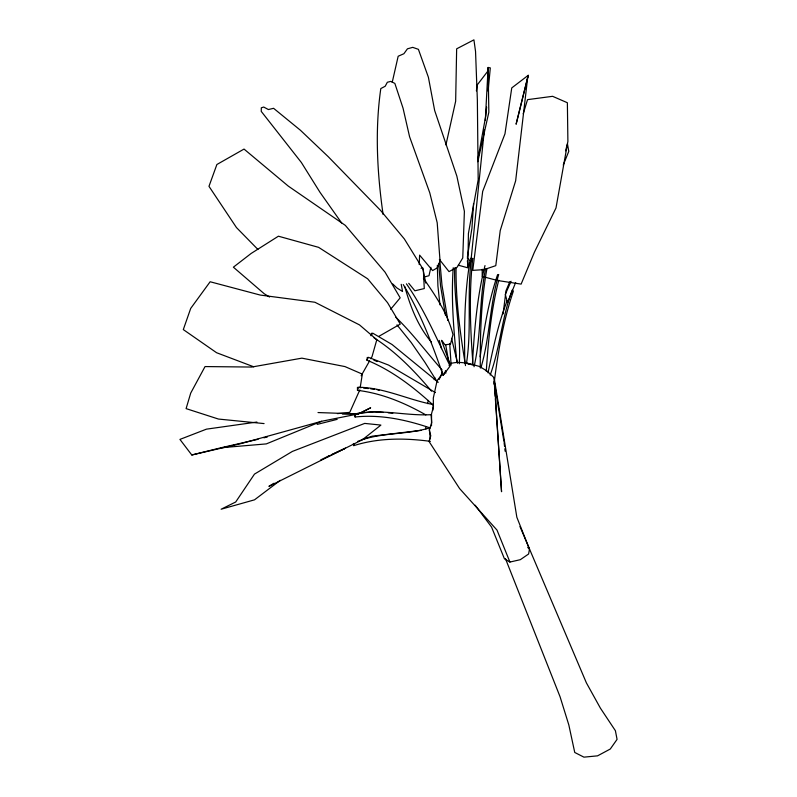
<?xml version="1.0" encoding="UTF-8"?>
<svg xmlns="http://www.w3.org/2000/svg" width="797" height="797" viewBox="0 0 797 797"><rect width="100%" height="100%" fill="white"/><g stroke="black" fill="none" stroke-linecap="round" stroke-linejoin="round"><path stroke-width="1.2" d="M480.292 367.895C480.093 334.67 480.99 301.276 486.947 268.519M431.496 425.847L431.556 414.649C406.241 416.173 381.026 408.562 355.841 413.812L355.093 416.99C380.687 414.271 406.191 419.78 430.34 427.989M482.235 269.256L482.195 276.42L497.328 280.474L521.128 284.111L534.408 252.211L555.997 207.987L567.892 141.338L567.374 102.733L552.6 96.317L527.534 99.645L523.221 113.792M459.281 363.761C461.204 331.691 453.652 300.001 454.718 267.951M419.212 264.604L419.611 255.14L432.612 270.591L437.364 267.782L440.034 260.868L437.204 222.771L429.782 192.844L409.568 136.705L403.043 108.183L394.854 83.416L390.829 81.384L387.342 82.26L385.2 86.245L380.807 88.567C374.819 130.25 377.16 172.929 383.098 214.493M488.113 91.147L490.304 67.904L488.123 67.456L485.313 120.407M453.234 267.772C450.972 299.024 453.742 330.376 456.85 361.479M472.412 364.418C474.275 331.243 476.815 297.889 485.004 265.59M473.548 203.464L471.944 228.131L467.411 256.803M486.28 371.302C488.272 340.688 491.141 309.953 498.773 280.165M471.973 364.817L466.554 362.844C471.874 328.175 466.733 292.987 471.455 258.258L472.751 258.587C468.855 294.023 470.28 329.739 473.059 365.205M486.618 107.047L485.811 115.605L477.851 159.27M432.811 410.296L433.369 404.587C408.124 399.865 384.582 387.631 358.54 387.252L357.484 390.341C381.813 393.28 404.697 402.844 425.837 414.908M467.361 260.858L468.188 266.885L470.878 261.386L484.337 130.001M527.883 75.874L515.649 180.799L500.227 230.582L495.784 265.66L483.998 269.635L472.76 270.362L482.683 191.38L504.969 133.846L511.754 87.919L528.232 75.316L516.147 124.033L528.232 75.316M433.02 404.966C413.334 386.924 391.815 370.386 366.949 360.184L367.268 357.385M503.106 313.928L506.005 290.726L509.791 281.799M480.163 356.767C484.008 329.002 488.601 301.186 497.627 274.567M493.961 384.154C497.936 352.702 503.146 321.241 513.368 291.134L512.272 289.998C501.761 317.515 500.207 347.412 490.195 375.048M470.041 260.768C464.243 294.482 464.302 328.832 464.781 362.934L469.513 364.229M430.43 441.349C404.906 437.952 378.565 437.762 353.798 445.633L354.107 443.511M476.387 90.898L477.264 84.89L488.133 70.744M360.214 387.462L362.326 374.112L344.952 366.58L301.864 358.152L251.703 367.048L205.038 366.57L190.712 393.1L186.1 408.622L218.448 419.053L264.076 423.586M485.512 269.047C478.957 301.296 481.527 334.63 474.036 366.74M449.06 365.644L450.913 363.412C460.616 360.842 470.27 363.88 479.655 366.52L487.206 371.173L494.14 377.788L516.845 517.243L529.487 549.173L528.6 554.005L520.321 559.683L509.921 562.054L504.461 558.876L491.56 527.066L475.181 505.208M488.013 372.837C493.114 348.448 498.115 323.811 507.221 300.549M427.62 403.631L428.298 400.423M371.581 333.196L371.033 335.776L372.677 333.126L392.054 344.513L438.27 382.321M445.931 144.934L455.655 101.229L456.651 48.826L473.916 39.85L475.54 51.407L477.363 100.133L478.18 179.863L468.417 233.451L467.869 267.822L458.285 265.192M477.792 161.741L488.84 112.247L488.123 67.456M392.234 82.27L398.171 56.248L403.89 53.728L407.446 48.816L412.736 47.362L418.415 49.344L428.397 77.269L434.664 110.524L456.86 176.157L464.392 211.315L462.758 257.949L457.209 267.144L449.03 271.628L439.376 259.423M430.898 267.304L428.985 275.732L424.223 276.967M498.693 274.467C489.637 304.992 490.006 337.34 480.89 367.835M565.571 150.842L567.424 143.729L568.779 151.35L563.23 165.099M434.176 379.671L434.773 377.589M515.649 282.536L507.55 302.501L505.268 294.432L511.066 281.271M442.624 372.348L441.418 375.228L437.125 380.567L433.299 398.121L433.438 406.649L431.157 415.267L431.735 422.659L429.204 430.141L430.778 435.8L429.045 441.508L459.6 488.571L496.999 530.085L509.921 562.054M439.157 379.502L442.474 372.04M359.826 389.882L349.763 412.358L337.44 413.633M366.949 360.184L368.353 357.315L388.557 365.076L435.411 392.582M361.151 375.785L369.609 360.882M370.824 358.75L372.03 356.618L376.812 339.731L359.507 324.907L314.915 302.252L260.181 295.049L210.139 281.759L190.702 308.419L183.31 329.589L216.585 352.722L253.735 366.799M403.232 284.569C420.517 312.912 432.253 344.145 443.112 375.397L445.453 371.392M443.112 375.397L450.126 366.042C436.348 338.257 424.343 309.306 406.42 283.842M390.669 309.266L400.174 297.839L385.061 272.175L345.33 225.382L288.285 186.109L244.031 149.079L216.884 164.511L208.973 186.329L236.45 227.543L257.909 249.451M280.265 480.342L254.522 499.829L221.128 509.223L235.693 502L254.482 474.105L292.379 451.421L364.707 423.406L380.916 425.08L362.466 439.695L268.918 486.379L273.999 483.251M320.693 459.939L329.49 455.585M378.695 336.444L400.273 324.1L387.541 302.661L367.656 278.801L318.611 247.349L278.412 236.201L251.155 253.446L233.382 267.184L264.305 293.814L269.585 297.032M342.411 414.041L358.511 413.982L370.655 407.775L358.132 413.952L321.54 421.294L240.584 443.7L191.788 454.987L179.933 439.406L206.453 429.155L256.893 422.051M327.388 456.91L345.46 448.183L332.01 454.4M421.075 268.29L422.639 267.563L425.728 283.045M321.54 421.294L266.318 443.899L221.018 447.755L191.788 454.987M362.127 439.506L372.209 436.178L421.065 430.38M357.694 441.408C380.597 432.123 405.952 435.092 429.384 427.949L430.241 438.918M258.059 439.296L221.018 447.755M263.887 437.822L267.384 436.945M317.156 424.402L337.181 419.361M318.003 412.557L358.511 413.982M383.487 412.438L374.162 411.66L354.745 413.832L355.093 416.99M388.159 412.816L392.821 413.205M470.379 258.377L472.751 258.587M358.66 387.432L361.081 387.721M363.502 388.009L368.353 388.577M370.774 388.866L374.421 389.295M376.842 389.584L379.133 390.301M373.853 360.144L377.14 361.529M374.062 337.888C396.278 352.005 414.649 371.193 431.556 391.168M395.88 317.316C412.697 333.574 426.674 352.563 442.176 370.057M467.221 257.999L470.878 261.386M431.406 342.112C417.897 326.332 410.246 306.307 404.727 286.432M392.682 283.941L396.916 287.956L402.555 291.513L401.22 284.31M527.714 547.429L529.487 549.173M408.731 283.294L414.868 290.805L424.273 288.564L423.356 269.625L404.318 238.911L380.538 210.388L328.284 156.74L300.459 130.28L273.58 108.302L268.4 109.548L263.707 107.047L261.316 107.804L261.247 111.391L301.356 162.478L319.976 192.286L341.654 222.991M396.976 324.857L411.182 342.501L424.801 362.137L437.085 381.673M442.096 340.827L444.965 344.842L450.474 344.075L452.985 334.591C447.824 313.689 435.56 295.687 423.416 278.263M519.963 526.548L586.393 682.87L600.4 708.144L615.404 730.719L617.067 739.377L610.283 749.021L597.561 755.845L583.932 757.15L574.747 752.468L568.819 724.921L560.062 696.757L505.477 558.677M450.255 364.538L441.528 340.309M439.227 340.419L441.548 348.688M451.55 338.336L457.558 363.213M447.854 320.444L441.966 285.067L439.745 259.802M353.38 443.521L353.798 445.633M445.702 344.932L448.701 361.659M445.443 370.695L445.882 373.135M445.463 315.313L440.532 285.675L438.719 263.897M503.903 441.359L494.22 381.434L495.216 396.308M465.518 365.624C460.158 333.315 455.695 300.678 456.063 267.852M504.102 442.584L504.541 446.29M504.83 448.771L505.129 451.241M439.984 304.882L437.902 285.924L437.334 265.262M425.658 426.495L425.937 428.965M495.375 398.789L501.552 491.709L494.14 377.788M449.707 343.467L451.122 365.156M357.445 387.292L357.484 390.341"/></g></svg>
